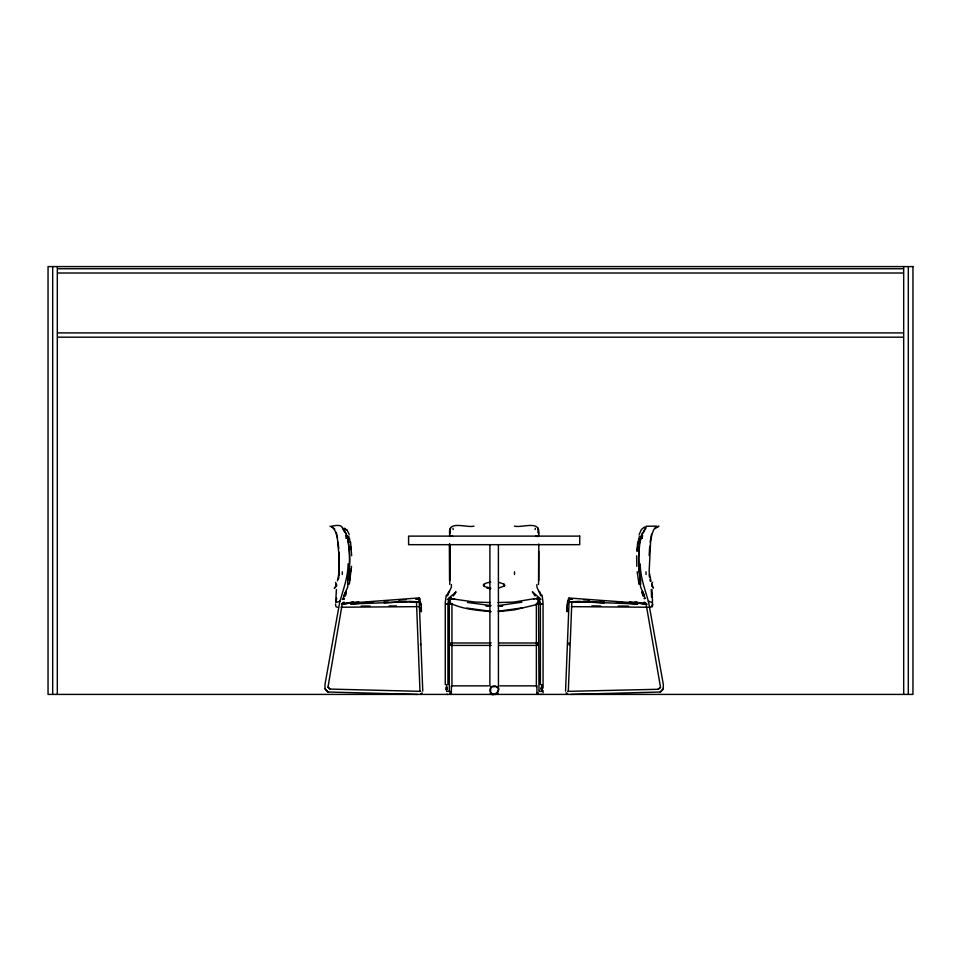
<?xml version="1.0" encoding="UTF-8"?>
<svg xmlns="http://www.w3.org/2000/svg" width="961" height="961" viewBox="0 0 961 961"><rect width="100%" height="100%" fill="white"/><g stroke="black" fill="none" stroke-linecap="round" stroke-linejoin="round"><path stroke-width="1.44" d="M421.002 611.46L420.966 607.832M421.374 611.785L421.23 604.974L419.068 601.033M447.934 684.604L447.934 604.301M449.316 690.755L449.316 603.28M449.532 580.456L449.532 544.046L449.772 584.444M451.946 686.61L451.946 603.316M514.495 574.498L514.495 571.831M538.785 544.046L538.785 580.456M540.382 684.604L540.382 602.811M567.314 611.46L567.338 607.832M567.314 610.896L567.314 609.55M489.906 544.671L489.882 684.773M636.662 555.77L636.795 566.341M566.942 609.887L566.93 611.785L567.591 601.478L569.14 598.018L644.723 603.58M651.738 584.192L651.978 586.15M652.675 582.342C649.912 583.039 655.654 591.616 652.327 586.57M335.485 604.061L335.966 606.763L337.587 607.268M449.664 532.646L449.592 535.866M449.748 534.004C447.201 519.709 466.301 528.106 473.941 526.135M570.786 694.407L660.315 692.016L663.234 688.917L663.342 684.568L648.663 602.487C645.203 589.742 640.278 577.393 640.23 563.867M422.203 692.881L420.197 694.407M566.978 608.409L567.026 606.835M342.236 574.498L342.332 571.831M450.036 531.913L450.529 528.009M565.548 691.103L569.068 601.682M568.335 690.731L571.843 601.826M451.442 584.54L451.334 587.231L447.538 595.76M491.155 611.616C476.836 610.391 461.184 609.07 448.463 602.307L448.691 599.304L449.82 598.018L451.55 598.21L450 597.898L451.382 598.415L449.82 598.018L450.697 599.003L449.556 598.847L450.865 598.763M649.708 546.292L649.155 555.482M336.374 589.525L335.773 601.37M336.542 585.153L336.422 586.114L336.578 584.192M350.717 571.651L350.921 568.972M351.522 566.341L349.36 584.072M636.867 551.037L637.732 542.1M639.233 546.929L638.885 551.278A133.867 133.867 0 0 0 638.801 566.137L640.374 580.456M538.544 584.444L538.677 551.302M637.263 551.097L637.66 546.641M652.219 604.049L651.978 605.838M348.086 563.867C348.038 577.393 343.113 589.742 339.653 602.487L324.962 684.568L325.082 688.917L327.989 692.016L417.53 694.407M339.029 575.735L338.885 552.107M637.696 546.653L638.873 537.86L642.032 538.256L642.645 535.661M336.074 586.126L335.701 582.342M347.93 580.456L349.504 566.137A133.867 133.867 0 0 0 349.432 551.278L349.083 546.929M349.528 580.961L350.152 576.648M650.165 542.16L650.801 537.98M639.906 542.653L641.431 535.962L639.81 542.629M348.29 583.195L347.606 587.231L344.086 595.76M450.204 599.916L449.976 603.736M336.11 601.538L336.686 598.222M342.392 603.064L327.953 687.235L330.164 689.085L420.702 691.355M535.133 529.595L535.361 528.346M337.431 580.804C340.65 568.263 338.873 555.014 337.755 542.268C337.503 536.466 334.957 526.664 329.983 526.256M421.242 605.262L419.332 597.898L343.594 603.58M446.228 595.195L445.255 602.727L445.255 684.604M498.651 611.544L514.387 609.887L534.977 604.974L538.604 603.664L537.872 598.931L538.496 598.018L539.842 601.418M568.407 600.337L567.819 603.316L569.501 599.832M651.041 536.755L651.522 534.304M640.687 584.444L640.555 580.396A139.009 139.009 0 0 1 638.981 566.125A133.639 133.639 0 0 1 638.969 551.29L640.35 538.761L642.729 532.646M345.492 594.535L346.296 591.772L345.371 595.988M449.183 599.832L448.463 602.307L450.445 604.133M338.272 579.507L338.849 577.08M420.558 644.819L420.558 643.594M567.603 644.206L568.167 643.149M504.885 585.153L504.357 586.15M642.368 535.337L642.032 538.256M567.074 605.262L567.543 603.736M336.134 586.126L334.296 588.288L335.978 586.57M645.924 528.009L642.08 534.004M449.988 532.862L450.265 532.046M639.173 534.436L641.419 529.535L644.495 526.964M454.397 594.535L455.97 591.772L453.232 595.988M343.93 595.58L345.732 591.339M448.282 601.814L449.304 602.559M446.877 595.58L448.895 591.339M346.008 592.805L342.981 598.439M449.003 601.634L450.18 603.388M643.714 531.913L646.248 526.244L656.519 526.135M491.131 687.103C486.638 706.047 510.459 683.007 491.131 687.103L489.882 685.854M538.46 602.799L539.313 601.634M642.933 532.862L643.534 532.046M538.797 602.883L539.626 601.766L538.604 603.664M327.989 692.016L325.082 688.917M330.164 689.085L327.953 687.235M483.539 584.66L486.506 582.919L490.735 582.162M484.032 584.192L483.407 585.153L484.56 586.57L490.735 588.144M503.936 586.114L504.044 584.18L498.783 582.342M569.14 598.018L568.323 598.931L569.537 598.343L568.816 601.814L578.57 601.418L604.181 602.559M569.296 645.263L569.296 643.149M489.882 694.407L491.131 693.157M497.185 687.103L498.435 685.854M448.331 598.439L455.154 592.805M343.545 602.751L344.086 602.259L342.897 602.655M645.924 603.064L660.543 687.355L658.297 689.277L567.615 691.355M658.153 689.085L660.543 687.355M449.688 694.407L451.382 693.301M450.253 691.367L446.601 691.379L446.601 684.64M343.449 599.147L344.29 598.571L342.308 599.568M343.113 599.34L344.206 598.607L343.618 598.727M538.58 692.881L536.935 693.301M539.001 690.755L538.544 598.847M654.97 527.601L658.934 526.208L653.9 529.271L651.918 534.436L650.561 542.268L649.143 571.831L651.041 581.393M340.002 601.19L335.785 602.583M447.345 599.556L449.76 598.715M343.125 602.847L344.362 602.439M447.634 603.58L449.508 602.979M349.936 542.268L349.444 537.86L346.272 538.256L345.66 535.661M450.409 536.286L452.727 536.286M535.589 536.286L538.088 536.478M445.928 689.277L447.261 689.277L447.261 687.355L445.928 687.355M346.705 536.827L349.083 536.142M449.544 603.292L446.192 604.217L447.117 604.301M347.329 538.04L346.272 538.256M343.57 604.049L353.444 601.994L341.539 604.217L342.32 604.301M566.113 692.881L567.014 693.301M447.73 604.049L449.592 603.628M521.895 602.211L498.639 605.538M492.789 694.407L492.537 694.407M522.568 607.832L498.098 611.244M498.915 587.916L504.044 586.126L503.936 584.192M447.261 688.809L445.928 688.809M542.388 688.809L541.055 688.809M647.161 604.157L634.873 601.994M541.716 694.359L540.599 694.407M534.965 598.571L513.931 602.079L498.11 602.547M449.604 598.787L450.397 598.919M345.924 603.628L353.468 602.763L349.54 602.679L353.432 602.787L350.933 603.064M541.199 604.301L542.124 604.217L538.761 603.292M358.933 601.97L350.633 602.751L358.97 602.523M358.982 603.34L350.633 604.001L409.746 601.766L419.44 602.307M383.932 601.069L388.388 600.793M398.791 600.169L406.227 599.712M366.309 602.091L373.649 601.67M416.353 598.859L419.056 598.703M416.353 598.919L417.494 598.859M568.864 602.307L578.57 601.766L637.684 604.001L629.335 603.34M415.825 599.196L418.479 599.051M384.148 602.799L409.734 601.418L419.501 601.814L418.768 598.343M569.044 602.066L578.642 601.634L604.169 602.799M451.093 598.919L451.49 598.787M451.033 598.679L474.638 602.042L490.206 602.535M537.451 598.703L536.658 598.835M533.631 598.859L537.295 598.763M341.023 607.232L416.918 606.655M361.204 606.115L370.069 606.043M389.061 605.995L396.437 605.91M331.797 526.135C343.233 524.069 341.227 526.4 346.236 534.004M57.684 268.732L903.316 268.732M57.684 273.008L903.316 273.008M57.684 332.902L903.316 332.902M57.684 337.179L903.316 337.179M514.375 526.135C522.015 528.106 541.115 519.709 538.568 534.004M571.399 606.655L647.282 607.232M450.865 642.993L491.179 642.993M498.639 642.993L537.451 642.993M450.865 645.42L491.179 645.42M498.639 645.42L537.451 645.42M488.644 685.854L451.37 685.854L451.37 694.407M499.66 685.854L536.935 685.854L536.935 694.407M618.247 606.043L628.602 606.127M648.651 607.244L652.351 606.763L652.831 604.061M591.88 605.91L600.721 606.007M447.718 694.407L446.589 694.359M451.009 598.751L454.685 598.835M629.347 602.523L637.684 602.751L629.371 601.97M538.148 598.703L539.001 598.763M409.674 601.634L419.272 602.066L420.498 603.316L420.221 601.922M569.837 599.051L572.48 599.196M569.188 598.763L571.951 598.919M616.133 601.754L622.007 602.091M491.167 605.61L467.478 602.463M490.218 611.232L466.806 608.073M583.567 599.808L589.513 600.169M599.928 600.793L604.385 601.069M651.738 602.499L652.531 602.583L648.315 601.19M636.11 602.907L644.747 604.049M490.59 588.721L486.927 588.156M542.388 687.355L541.055 687.355L541.055 689.277L542.388 689.277M636.194 602.247L642.392 603.628M538.713 603.628L540.587 604.049M644.026 598.571L644.699 598.727M418.347 606.655L419.296 606.884M450.949 693.446L449.736 692.881M639.041 536.082L641.804 536.875M538.809 602.979L540.683 603.58M643.954 602.439L645.179 602.847M644.23 602.259L645.42 602.655M539.097 691.355L541.716 691.379L541.716 684.64M538.52 598.727L540.959 599.568M331.521 526.688L334.776 529.091M566.449 693.446L568.119 694.407M663.234 688.917L660.315 692.016M537.355 693.446L538.628 694.407M535.085 595.988L532.346 591.772L539.974 598.439M539.854 602.307L538.388 603.316L538.208 601.922M344.242 528.346L345.888 530.076M344.771 528.346L346.02 529.595M497.185 693.157L498.435 694.407M419.176 598.018L419.993 599.003M484.032 586.114L483.527 585.153M344.783 532.046L345.383 532.862M344.603 531.913L342.392 528.009M345.588 532.646L347.954 538.761L349.251 551.302A133.483 133.483 0 0 1 349.336 566.125A139.009 139.009 0 0 1 347.762 580.396L347.63 584.444M538.653 599.051L539.133 599.832M346.897 529.535L349.143 534.436M642.945 595.988L642.02 591.772L642.525 593.201M645.336 598.439L642.308 592.805M539.421 591.339L541.427 595.58M540.779 595.76L536.983 587.231L536.863 584.54M642.585 591.339L644.387 595.58M644.23 595.76L640.699 587.231L640.014 583.195M538.04 532.046L538.328 532.862M347.786 538.821L346.873 535.962L348.495 542.629M336.206 532.286L336.794 534.304M537.788 528.009L538.268 531.913M337.035 535.529L337.515 537.98M542.088 595.195L543.061 602.727L543.061 688.076M650.297 581.429L650.044 579.507M638.945 584.072L637.203 571.723M452.955 528.346L453.184 529.595M638.789 580.961L639.245 583.964M651.234 589.477L651.582 597.045M649.119 574.378L649.456 577.08M350.585 542.1L351.654 555.77M348.411 542.653L348.903 546.965M338.152 542.16L338.74 548.671M652.531 601.37L651.942 589.525M350.645 546.641L350.921 549.608M645.972 571.831L646.08 574.498M419.236 601.682L422.768 691.103M416.473 601.826L419.969 690.731M538.725 535.866L538.653 532.646M421.362 609.887L421.374 611.22M498.399 544.671L498.435 684.773M908.313 266.593L908.313 694.407M903.688 266.593L903.688 694.407M543.061 690.551L543.061 692.869M537.451 643.149L537.451 645.263M536.37 603.256L536.37 686.61M450.865 643.149L450.865 645.263M449.808 544.07L449.808 580.42M57.312 266.593L57.312 694.407M52.687 266.593L52.687 694.407M640.47 580.42A139.369 139.369 0 0 1 638.897 566.137M349.42 566.137A139.369 139.369 0 0 1 347.846 580.42M538.316 597.898L537.031 598.138L538.316 597.898M502.531 605.778L498.351 605.91L502.531 605.778M638.765 602.679L636.17 602.751L638.765 602.679M912.95 266.593L48.05 266.593L48.05 694.407L912.95 694.407L912.95 266.593M579.723 536.118L408.593 536.118L408.593 544.671L579.723 544.671L579.723 536.118M489.966 605.874L485.785 605.742L489.966 605.898M495.84 694.407L495.071 694.31L495.78 694.407M490.771 692.749A4.276 4.276 0 0 0 498.11 691.752A4.276 4.276 0 0 0 493.582 685.89A4.276 4.276 0 0 0 490.771 692.749"/></g></svg>
